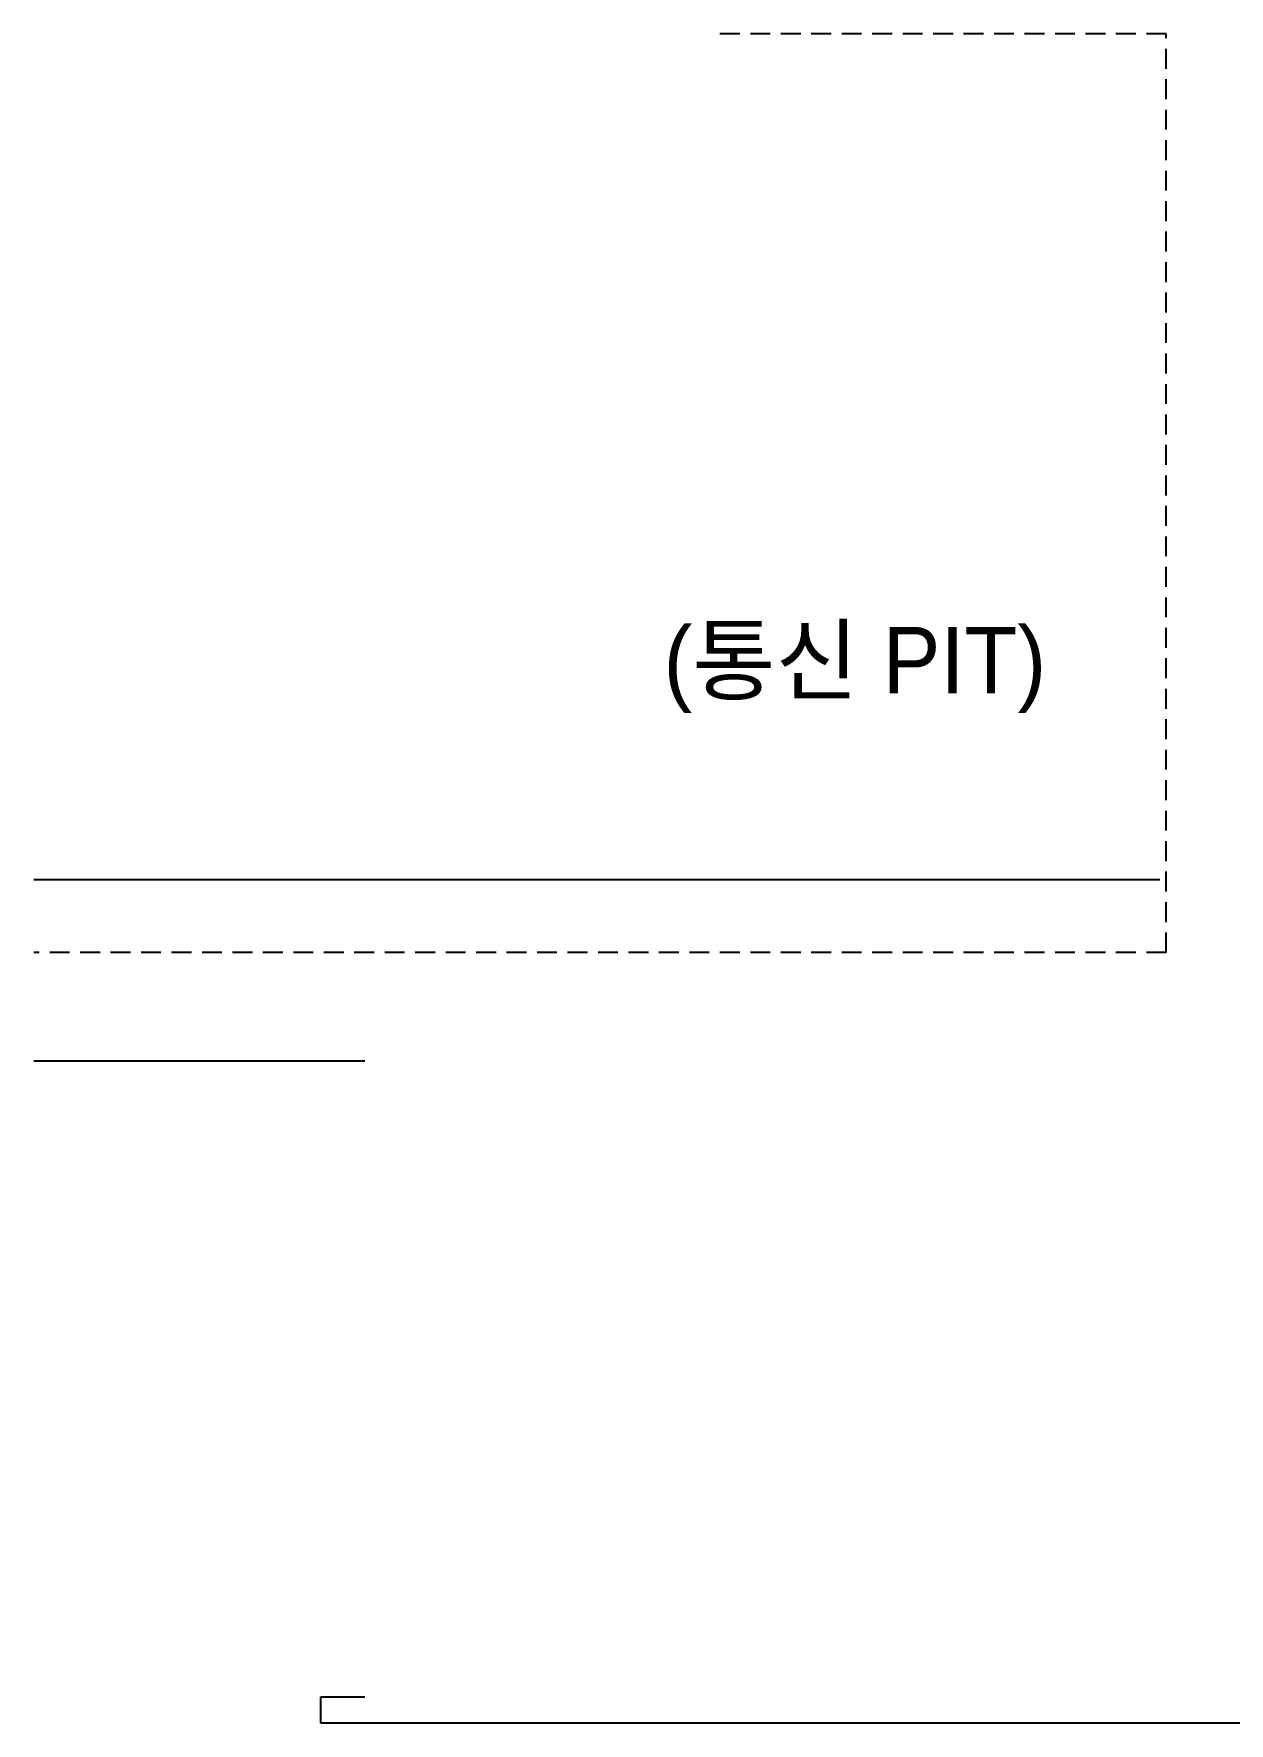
# Model space of a CAD drawing. Header units: millimetres. Extents: x -75040 to 92617, y -36837 to 48530.
# Drawn here: x 74950 to 77658, y -4460 to -635 of the extents above; entities that cross this region are included whole.
import ezdxf
from ezdxf.enums import TextEntityAlignment as Align

# ---------------------------------------------------------------- set-up
doc = ezdxf.new("R2010")
doc.units = ezdxf.units.MM
doc.header["$LTSCALE"] = 60
doc.linetypes.add('HID', pattern=[2.3, 1.5, -0.8])
for name, color, linetype in [('A-FIN', 6, 'Continuous'), ('A-WP', 1, 'HID'), ('A-버림CONC', 5, 'Continuous')]:
    doc.layers.add(name, color=color, linetype=linetype)
doc.layers.add('NOPLOT-TEXT', color=11, linetype='Continuous', plot=False)
doc.styles.add('Gtx', font='')
doc.styles.get('Gtx').set_extended_font_data('Dotum')

msp = doc.modelspace()

# ---------------------------------------------------------------- linework, layer by layer
at = {"layer": 'A-FIN'}
msp.add_line((74950, -2550), (77500, -2550), dxfattribs=at)
at = {"layer": 'A-WP', "ltscale": 0.5}
for p, q in [((77515, -635, 0), (76500, -635, 0)), ((77515, -2715, 0), (77515, -635, 0)), ((77515, -2715, 0), (74950, -2715, 0))]:
    msp.add_line(p, q, dxfattribs=at)
at = {"layer": 'A-버림CONC', "color": 5}
for p, q in [((75600, -4460), (75600, -4400)), ((75600, -4400), (75700, -4400)), ((78800, -4460), (75600, -4460, 0))]:
    msp.add_line(p, q, dxfattribs=at)
at = {"layer": 'A-버림CONC', "color": 5, "elevation": 0}
msp.add_lwpolyline([(74950, -2960), (75700, -2960)], dxfattribs=at)

# ---------------------------------------------------------------- texts
at = {"layer": 'NOPLOT-TEXT', "style": 'Gtx'}
msp.add_text('(통신 PIT)', height=150, dxfattribs=at).set_placement((76809.7, -2066.1), align=Align.MIDDLE)

doc.saveas('drawing.dxf')
